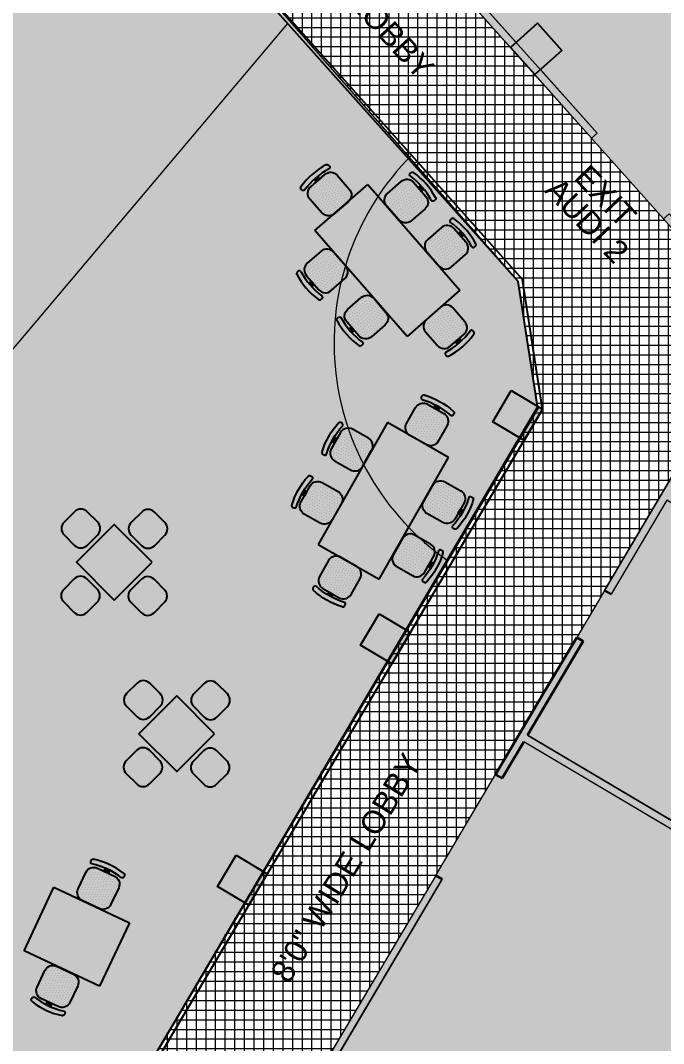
# Model space of a CAD drawing. Header units: inches. Extents: x -13956017 to 293115509, y -946740 to -305538.
# Drawn here: x 1207126 to 1207549, y -917119 to -916444 of the extents above; entities that cross this region are included whole.
import ezdxf

# ---------------------------------------------------------------- set-up
doc = ezdxf.new("R2010")
doc.units = ezdxf.units.IN
doc.header["$LTSCALE"] = 6
doc.linetypes.add('DASHED', pattern=[0.75, 0.5, -0.25])
for name, color, linetype in [('BND', 1, 'Continuous'), ('FURINTURE', 7, 'Continuous'), ('NOI THAT', 42, 'Continuous'), ('TW', 5, 'Continuous'), ('WAL', 7, 'Continuous')]:
    doc.layers.add(name, color=color, linetype=linetype)
for name, color, linetype, lineweight in [('column', 240, 'Continuous', 25), ('floor hatch', 135, 'Continuous', 13), ('Hatch', 251, 'Continuous', 0), ('W', 250, 'Continuous', 5), ('wall', 7, 'Continuous', 30)]:
    doc.layers.add(name, color=color, linetype=linetype, lineweight=lineweight)
doc.styles.add('ARI', font='arial.ttf')

# ---------------------------------------------------------------- blocks, each defined once
blk = doc.blocks.new('*X396')
at = {"color": 0, "linetype": 'Continuous'}
for p, q in [((216.25, 391.25), (216.25, 391.25)), ((216.5625, 391.25), (216.5625, 391.25)), ((216.875, 391.25), (216.875, 391.25)), ((217.1875, 391.25), (217.1875, 391.25)), ((217.5, 391.25), (217.5, 391.25)), ((217.8125, 391.25), (217.8125, 391.25)), ((218.125, 391.25), (218.125, 391.25)), ((215.15625, 390.3125), (215.15625, 390.3125)), ((215.3125, 390.625), (215.3125, 390.625)), ((215.3125, 390), (215.3125, 390)), ((215.46875, 390.9375), (215.46875, 390.9375)), ((215.46875, 390.3125), (215.46875, 390.3125)), ((215.625, 390.625), (215.625, 390.625)), ((215.625, 390), (215.625, 390)), ((215.78125, 390.9375), (215.78125, 390.9375)), ((215.78125, 390.3125), (215.78125, 390.3125)), ((215.9375, 390.625), (215.9375, 390.625)), ((215.9375, 390), (215.9375, 390)), ((216.09375, 390.9375), (216.09375, 390.9375)), ((216.09375, 390.3125), (216.09375, 390.3125)), ((216.25, 390.625), (216.25, 390.625)), ((216.25, 390), (216.25, 390)), ((216.40625, 390.9375), (216.40625, 390.9375)), ((216.40625, 390.3125), (216.40625, 390.3125)), ((216.5625, 390.625), (216.5625, 390.625)), ((216.5625, 390), (216.5625, 390)), ((216.71875, 390.9375), (216.71875, 390.9375)), ((216.71875, 390.3125), (216.71875, 390.3125)), ((216.875, 390.625), (216.875, 390.625)), ((216.875, 390), (216.875, 390)), ((217.03125, 390.9375), (217.03125, 390.9375)), ((217.03125, 390.3125), (217.03125, 390.3125)), ((217.1875, 390.625), (217.1875, 390.625)), ((217.1875, 390), (217.1875, 390)), ((217.34375, 390.9375), (217.34375, 390.9375)), ((217.34375, 390.3125), (217.34375, 390.3125)), ((217.5, 390.625), (217.5, 390.625)), ((217.5, 390), (217.5, 390)), ((217.65625, 390.9375), (217.65625, 390.9375)), ((217.65625, 390.3125), (217.65625, 390.3125)), ((217.8125, 390.625), (217.8125, 390.625)), ((217.8125, 390), (217.8125, 390)), ((217.96875, 390.9375), (217.96875, 390.9375)), ((217.96875, 390.3125), (217.96875, 390.3125)), ((218.125, 390.625), (218.125, 390.625)), ((218.125, 390), (218.125, 390)), ((218.28125, 390.9375), (218.28125, 390.9375)), ((218.28125, 390.3125), (218.28125, 390.3125)), ((218.4375, 390.625), (218.4375, 390.625)), ((218.4375, 390), (218.4375, 390)), ((218.59375, 390.9375), (218.59375, 390.9375)), ((218.59375, 390.3125), (218.59375, 390.3125)), ((218.75, 390.625), (218.75, 390.625)), ((218.75, 390), (218.75, 390)), ((218.90625, 390.3125), (218.90625, 390.3125)), ((219.0625, 390.625), (219.0625, 390.625)), ((219.0625, 390), (219.0625, 390)), ((215.15625, 389.6875), (215.15625, 389.6875)), ((215.15625, 389.0625), (215.15625, 389.0625)), ((215.3125, 389.375), (215.3125, 389.375)), ((215.46875, 389.6875), (215.46875, 389.6875)), ((215.46875, 389.0625), (215.46875, 389.0625)), ((215.625, 389.375), (215.625, 389.375)), ((215.78125, 389.6875), (215.78125, 389.6875)), ((215.78125, 389.0625), (215.78125, 389.0625)), ((215.9375, 389.375), (215.9375, 389.375)), ((216.09375, 389.6875), (216.09375, 389.6875)), ((216.09375, 389.0625), (216.09375, 389.0625)), ((216.25, 389.375), (216.25, 389.375)), ((216.40625, 389.6875), (216.40625, 389.6875)), ((216.40625, 389.0625), (216.40625, 389.0625)), ((216.5625, 389.375), (216.5625, 389.375)), ((216.71875, 389.6875), (216.71875, 389.6875)), ((216.71875, 389.0625), (216.71875, 389.0625)), ((216.875, 389.375), (216.875, 389.375)), ((217.03125, 389.6875), (217.03125, 389.6875)), ((217.03125, 389.0625), (217.03125, 389.0625)), ((217.1875, 389.375), (217.1875, 389.375)), ((217.34375, 389.6875), (217.34375, 389.6875)), ((217.34375, 389.0625), (217.34375, 389.0625)), ((217.5, 389.375), (217.5, 389.375)), ((217.65625, 389.6875), (217.65625, 389.6875)), ((217.65625, 389.0625), (217.65625, 389.0625)), ((217.8125, 389.375), (217.8125, 389.375)), ((217.96875, 389.6875), (217.96875, 389.6875)), ((217.96875, 389.0625), (217.96875, 389.0625)), ((218.125, 389.375), (218.125, 389.375)), ((218.28125, 389.6875), (218.28125, 389.6875)), ((218.28125, 389.0625), (218.28125, 389.0625)), ((218.4375, 389.375), (218.4375, 389.375)), ((218.59375, 389.6875), (218.59375, 389.6875)), ((218.59375, 389.0625), (218.59375, 389.0625)), ((218.75, 389.375), (218.75, 389.375)), ((218.90625, 389.6875), (218.90625, 389.6875)), ((218.90625, 389.0625), (218.90625, 389.0625)), ((219.0625, 389.375), (219.0625, 389.375)), ((215.15625, 388.4375), (215.15625, 388.4375)), ((215.15625, 387.8125), (215.15625, 387.8125)), ((215.3125, 388.75), (215.3125, 388.75)), ((215.3125, 388.125), (215.3125, 388.125)), ((215.46875, 388.4375), (215.46875, 388.4375)), ((215.46875, 387.8125), (215.46875, 387.8125)), ((215.625, 388.75), (215.625, 388.75)), ((215.625, 388.125), (215.625, 388.125)), ((215.78125, 388.4375), (215.78125, 388.4375)), ((215.78125, 387.8125), (215.78125, 387.8125)), ((215.9375, 388.75), (215.9375, 388.75)), ((215.9375, 388.125), (215.9375, 388.125)), ((216.09375, 388.4375), (216.09375, 388.4375)), ((216.09375, 387.8125), (216.09375, 387.8125)), ((216.25, 388.75), (216.25, 388.75)), ((216.25, 388.125), (216.25, 388.125)), ((216.40625, 388.4375), (216.40625, 388.4375)), ((216.40625, 387.8125), (216.40625, 387.8125)), ((216.5625, 388.75), (216.5625, 388.75)), ((216.5625, 388.125), (216.5625, 388.125)), ((216.71875, 388.4375), (216.71875, 388.4375)), ((216.71875, 387.8125), (216.71875, 387.8125)), ((216.875, 388.75), (216.875, 388.75)), ((216.875, 388.125), (216.875, 388.125)), ((217.03125, 388.4375), (217.03125, 388.4375)), ((217.03125, 387.8125), (217.03125, 387.8125)), ((217.1875, 388.75), (217.1875, 388.75)), ((217.1875, 388.125), (217.1875, 388.125)), ((217.34375, 388.4375), (217.34375, 388.4375)), ((217.34375, 387.8125), (217.34375, 387.8125)), ((217.5, 388.75), (217.5, 388.75)), ((217.5, 388.125), (217.5, 388.125)), ((217.65625, 388.4375), (217.65625, 388.4375)), ((217.65625, 387.8125), (217.65625, 387.8125)), ((217.8125, 388.75), (217.8125, 388.75)), ((217.8125, 388.125), (217.8125, 388.125)), ((217.96875, 388.4375), (217.96875, 388.4375)), ((217.96875, 387.8125), (217.96875, 387.8125)), ((218.125, 388.75), (218.125, 388.75)), ((218.125, 388.125), (218.125, 388.125)), ((218.28125, 388.4375), (218.28125, 388.4375)), ((218.28125, 387.8125), (218.28125, 387.8125)), ((218.4375, 388.75), (218.4375, 388.75)), ((218.4375, 388.125), (218.4375, 388.125)), ((218.59375, 388.4375), (218.59375, 388.4375)), ((218.59375, 387.8125), (218.59375, 387.8125)), ((218.75, 388.75), (218.75, 388.75)), ((218.75, 388.125), (218.75, 388.125)), ((218.90625, 388.4375), (218.90625, 388.4375)), ((218.90625, 387.8125), (218.90625, 387.8125)), ((219.0625, 388.75), (219.0625, 388.75)), ((219.0625, 388.125), (219.0625, 388.125)), ((215.625, 387.5), (215.625, 387.5)), ((215.78125, 387.1875), (215.78125, 387.1875)), ((215.9375, 387.5), (215.9375, 387.5)), ((216.09375, 387.1875), (216.09375, 387.1875)), ((216.25, 387.5), (216.25, 387.5)), ((216.40625, 387.1875), (216.40625, 387.1875)), ((216.5625, 387.5), (216.5625, 387.5)), ((216.71875, 387.1875), (216.71875, 387.1875)), ((216.875, 387.5), (216.875, 387.5)), ((217.03125, 387.1875), (217.03125, 387.1875)), ((217.1875, 387.5), (217.1875, 387.5)), ((217.34375, 387.1875), (217.34375, 387.1875)), ((217.5, 387.5), (217.5, 387.5)), ((217.65625, 387.1875), (217.65625, 387.1875)), ((217.8125, 387.5), (217.8125, 387.5)), ((217.96875, 387.1875), (217.96875, 387.1875)), ((218.125, 387.5), (218.125, 387.5)), ((218.28125, 387.1875), (218.28125, 387.1875)), ((218.4375, 387.5), (218.4375, 387.5)), ((218.75, 387.5), (218.75, 387.5))]:
    blk.add_line(p, q, dxfattribs=at)
blk = doc.blocks.new('RYRY43')
at = {"layer": 'NOI THAT', "color": 0}
for p, q in [((748599.02, -852473.63), (748599.02, -852473.65)), ((748608.53, -852477.88), (748608.53, -852475.78)), ((748611.67, -852476.04), (748608.62, -852476.04)), ((748611.67, -852476.19), (748608.62, -852476.19)), ((748611.67, -852476.62), (748608.62, -852476.62)), ((748611.67, -852477.06), (748608.62, -852477.06)), ((748611.67, -852477.5), (748608.62, -852477.5)), ((748611.67, -852475.78), (748611.67, -852477.88)), ((748620.74, -852473.6), (748620.74, -852473.63)), ((748639.52, -852473.6), (748639.52, -852473.63)), ((748648.6, -852475.78), (748648.6, -852477.88)), ((748648.6, -852476.04), (748651.65, -852476.04)), ((748648.6, -852476.19), (748651.65, -852476.19)), ((748648.6, -852476.62), (748651.65, -852476.62)), ((748648.6, -852477.06), (748651.65, -852477.06)), ((748648.6, -852477.5), (748651.65, -852477.5)), ((748651.74, -852477.88), (748651.74, -852475.78)), ((748661.25, -852473.63), (748661.25, -852473.65)), ((748611.67, -852477.88), (748608.53, -852477.88)), ((748648.6, -852477.88), (748651.74, -852477.88)), ((748585.06, -852547.91), (748585.06, -852501.57)), ((748585.06, -852501.57), (748677.49, -852501.57)), ((748677.49, -852501.57), (748677.49, -852547.91)), ((748557.16, -852513.95), (748557.19, -852513.95)), ((748705.38, -852513.95), (748705.36, -852513.95)), ((748559.35, -852523.02), (748561.44, -852523.02)), ((748559.61, -852523.02), (748559.61, -852526.07)), ((748559.75, -852523.02), (748559.75, -852526.07)), ((748560.19, -852523.02), (748560.19, -852526.07)), ((748560.62, -852523.02), (748560.62, -852526.07)), ((748561.06, -852523.02), (748561.06, -852526.07)), ((748561.44, -852523.02), (748561.44, -852526.16)), ((748703.2, -852523.02), (748701.11, -852523.02)), ((748701.11, -852523.02), (748701.11, -852526.16)), ((748701.49, -852523.02), (748701.49, -852526.07)), ((748701.92, -852523.02), (748701.92, -852526.07)), ((748702.36, -852523.02), (748702.36, -852526.07)), ((748702.8, -852523.02), (748702.8, -852526.07)), ((748702.94, -852523.02), (748702.94, -852526.07)), ((748561.44, -852526.16), (748559.35, -852526.16)), ((748701.11, -852526.16), (748703.2, -852526.16)), ((748557.2, -852535.67), (748557.21, -852535.67)), ((748705.35, -852535.67), (748705.34, -852535.67)), ((748677.49, -852547.91), (748585.06, -852547.91)), ((748608.53, -852571.6), (748608.53, -852573.69)), ((748611.67, -852571.6), (748608.53, -852571.6)), ((748611.67, -852571.98), (748608.62, -852571.98)), ((748611.67, -852573.69), (748611.67, -852571.6)), ((748648.6, -852573.69), (748648.6, -852571.6)), ((748648.6, -852571.6), (748651.74, -852571.6)), ((748648.6, -852571.98), (748651.65, -852571.98)), ((748651.74, -852571.6), (748651.74, -852573.69)), ((748599.02, -852575.84), (748599.02, -852575.83)), ((748611.67, -852572.41), (748608.62, -852572.41)), ((748611.67, -852572.85), (748608.62, -852572.85)), ((748611.67, -852573.29), (748608.62, -852573.29)), ((748611.67, -852573.43), (748608.62, -852573.43)), ((748620.74, -852575.87), (748620.74, -852575.85)), ((748639.52, -852575.87), (748639.52, -852575.85)), ((748648.6, -852572.41), (748651.65, -852572.41)), ((748648.6, -852572.85), (748651.65, -852572.85)), ((748648.6, -852573.29), (748651.65, -852573.29)), ((748648.6, -852573.43), (748651.65, -852573.43)), ((748661.25, -852575.84), (748661.25, -852575.83))]:
    blk.add_line(p, q, dxfattribs=at)
for points in [[(748599.15, -852476.91, -0.414214), (748597.99, -852475.75), (748597.99, -852474.79, -0.414214), (748599.15, -852473.63)], [(748620.74, -852473.63), (748620.76, -852473.63, -0.414214), (748621.91, -852474.79), (748621.91, -852475.75, -0.414214), (748620.76, -852476.91)], [(748620.76, -852476.91), (748620.74, -852476.91, -0.414214)], [(748639.52, -852473.63), (748639.51, -852473.63, 0.414214), (748638.35, -852474.79), (748638.35, -852475.75, 0.414214), (748639.51, -852476.91)], [(748639.51, -852476.91), (748639.52, -852476.91, 0.414214)], [(748661.12, -852476.91, 0.414214), (748662.27, -852475.75), (748662.27, -852474.79, 0.414214), (748661.12, -852473.63)], [(748557.19, -852513.95), (748557.19, -852513.94, -0.414214), (748558.35, -852512.78), (748559.31, -852512.78, -0.414214), (748560.47, -852513.94)], [(748560.47, -852513.94), (748560.47, -852513.95, -0.414214)], [(748705.36, -852513.95), (748705.36, -852513.94, 0.414214), (748704.2, -852512.78), (748703.24, -852512.78, 0.414214), (748702.08, -852513.94)], [(748702.08, -852513.94), (748702.08, -852513.95, 0.414214)], [(748560.47, -852535.54, -0.414214), (748559.31, -852536.7), (748558.35, -852536.7, -0.414214), (748557.19, -852535.54)], [(748702.08, -852535.54, 0.414214), (748703.24, -852536.7), (748704.2, -852536.7, 0.414214), (748705.36, -852535.54)], [(748599.15, -852572.57, 0.414214), (748597.99, -852573.73), (748597.99, -852574.69, 0.414214), (748599.15, -852575.85)], [(748620.76, -852572.57), (748620.74, -852572.57, 0.414214)], [(748620.74, -852575.85), (748620.76, -852575.85, 0.414214), (748621.91, -852574.69), (748621.91, -852573.73, 0.414214), (748620.76, -852572.57)], [(748639.52, -852575.85), (748639.51, -852575.85, -0.414214), (748638.35, -852574.69), (748638.35, -852573.73, -0.414214), (748639.51, -852572.57)], [(748639.51, -852572.57), (748639.52, -852572.57, -0.414214)], [(748661.12, -852572.57, -0.414214), (748662.27, -852573.73), (748662.27, -852574.69, -0.414214), (748661.12, -852575.85)]]:
    blk.add_lwpolyline(points, format="xyb", dxfattribs=at)
for points in [[(748616.12, -852501.5), (748603.79, -852501.5, -0.414214), (748597.99, -852495.7), (748597.99, -852483.68, -0.414214), (748603.79, -852477.89), (748616.12, -852477.89, -0.414214), (748621.91, -852483.68), (748621.91, -852495.7, -0.414214)], [(748644.15, -852501.5), (748656.48, -852501.5, 0.414214), (748662.27, -852495.7), (748662.27, -852483.68, 0.414214), (748656.48, -852477.89), (748644.15, -852477.89, 0.414214), (748638.35, -852483.68), (748638.35, -852495.7, 0.414214)], [(748585.06, -852518.57), (748585.06, -852530.9, -0.414214), (748579.27, -852536.7), (748567.25, -852536.7, -0.414214), (748561.45, -852530.9), (748561.45, -852518.57, -0.414214), (748567.25, -852512.78), (748579.27, -852512.78, -0.414214)], [(748677.49, -852518.57), (748677.49, -852530.9, 0.414214), (748683.28, -852536.7), (748695.3, -852536.7, 0.414214), (748701.09, -852530.9), (748701.09, -852518.57, 0.414214), (748695.3, -852512.78), (748683.28, -852512.78, 0.414214)], [(748616.12, -852547.98), (748603.79, -852547.98, 0.414214), (748597.99, -852553.77), (748597.99, -852565.79, 0.414214), (748603.79, -852571.58), (748616.12, -852571.58, 0.414214), (748621.91, -852565.79), (748621.91, -852553.77, 0.414214)], [(748644.15, -852547.98), (748656.48, -852547.98, -0.414214), (748662.27, -852553.77), (748662.27, -852565.79, -0.414214), (748656.48, -852571.58), (748644.15, -852571.58, -0.414214), (748638.35, -852565.79), (748638.35, -852553.77, -0.414214)]]:
    blk.add_lwpolyline(points, format="xyb", close=True, dxfattribs=at)
for centre, radius, start, end in [((748609.98, -852520.38), 48, 77.04245, 103.41445), ((748609.95, -852524.44), 48.75, 77.19932, 102.80068), ((748650.31, -852524.44), 48.75, 77.19932, 102.80068), ((748650.29, -852520.38), 48, 76.58555, 102.95755), ((748603.94, -852524.71), 48, 167.04245, 193.41445), ((748608.01, -852524.74), 48.75, 167.19932, 192.80068), ((748654.54, -852524.74), 48.75, 347.19932, 12.80068), ((748658.61, -852524.71), 48, 346.58555, 12.95755), ((748609.98, -852529.1), 48, 256.58555, 282.95755), ((748609.95, -852525.03), 48.75, 257.19932, 282.80068), ((748650.31, -852525.03), 48.75, 257.19932, 282.80068), ((748650.29, -852529.1), 48, 257.04245, 283.41445)]:
    blk.add_arc(centre, radius, start, end, dxfattribs=at)
at = {"layer": 'Hatch', "linetype": 'Continuous', "xscale": 5.792225724926378, "yscale": 5.792225724926378, "zscale": 5.792225724926378}
for p, rotation in [((746355.68, -851231.99), 270), ((750904.59, -853817.48), 90)]:
    blk.add_blockref('*X396', p, dxfattribs=dict(at, rotation=rotation))
at = {"layer": 'Hatch', "linetype": 'Continuous', "extrusion": (0, 0, -1), "xscale": 5.792225724926378, "yscale": 5.792225724926378, "zscale": -5.792225724926378}
for p, rotation in [((-750904.59, -851231.99), 270), ((-746355.68, -853817.48), 90)]:
    blk.add_blockref('*X396', p, dxfattribs=dict(at, rotation=rotation))
at = {"layer": 'Hatch', "linetype": 'Continuous', "xscale": 5.792225724926378, "yscale": 5.792225724926378, "zscale": 5.792225724926378}
blk.add_blockref('*X396', (747315.56, -854779.01), dxfattribs=at)
at = {"layer": 'Hatch', "linetype": 'Continuous', "extrusion": (0, 0, -1), "xscale": 5.792225724926378, "yscale": 5.792225724926378, "zscale": -5.792225724926378}
blk.add_blockref('*X396', (-749949.89, -854779.01), dxfattribs=at)
blk = doc.blocks.new('AP2103')
at = {"color": 0}
for points in [[(-227.7, 425, 0.414214), (-333.8, 425), (-422.1, 336.6, 0.414214), (-422.1, 230.5), (-333.8, 142.1, 0.414214), (-227.7, 142.1), (-139.3, 230.5, 0.414214), (-139.3, 336.6)], [(425, 227.7, 0.414214), (425, 333.8), (336.6, 422.1, 0.414214), (230.5, 422.1), (142.1, 333.8, 0.414214), (142.1, 227.7), (230.5, 139.3, 0.414214), (336.6, 139.3)], [(-425, -227.7, 0.414214), (-425, -333.8), (-336.6, -422.1, 0.414214), (-230.5, -422.1), (-142.1, -333.8, 0.414214), (-142.1, -227.7), (-230.5, -139.3, 0.414214), (-336.6, -139.3)], [(227.7, -425, 0.414214), (333.8, -425), (422.1, -336.6, 0.414214), (422.1, -230.5), (333.8, -142.1, 0.414214), (227.7, -142.1), (139.3, -230.5, 0.414214), (139.3, -336.6)]]:
    blk.add_lwpolyline(points, format="xyb", close=True, dxfattribs=at)
blk.add_lwpolyline([(-318.2, 0), (0, -318.2), (318.2, 0), (0, 318.2)], close=True, dxfattribs=at)
blk = doc.blocks.new('WERFGH')
at = {"layer": 'NOI THAT', "color": 0}
for p, q in [((655263.05, -508710.18), (655309.38, -508710.18)), ((655263.05, -508765.08), (655263.05, -508710.18)), ((655309.38, -508710.18), (655309.38, -508765.08)), ((655235.08, -508729.24), (655235.1, -508729.24)), ((655337.24, -508726.04), (655337.23, -508726.04)), ((655333, -508735.55), (655335.1, -508735.55)), ((655333, -508738.69), (655333, -508735.55)), ((655333.38, -508738.69), (655333.38, -508735.64)), ((655333.82, -508738.69), (655333.82, -508735.64)), ((655334.26, -508738.69), (655334.26, -508735.64)), ((655334.69, -508738.69), (655334.69, -508735.64)), ((655334.83, -508738.69), (655334.83, -508735.64)), ((655237.26, -508738.32), (655239.35, -508738.32)), ((655239.35, -508741.46), (655237.26, -508741.46)), ((655237.52, -508738.32), (655237.52, -508741.37)), ((655237.66, -508738.32), (655237.66, -508741.37)), ((655238.1, -508738.32), (655238.1, -508741.37)), ((655238.54, -508738.32), (655238.54, -508741.37)), ((655238.97, -508738.32), (655238.97, -508741.37)), ((655239.35, -508738.32), (655239.35, -508741.46)), ((655335.1, -508738.69), (655333, -508738.69)), ((655337.28, -508747.77), (655337.25, -508747.77)), ((655235.11, -508750.97), (655235.12, -508750.97)), ((655309.38, -508765.08), (655263.05, -508765.08))]:
    blk.add_line(p, q, dxfattribs=at)
for points in [[(655235.1, -508729.24), (655235.1, -508729.23, -0.414214), (655236.26, -508728.07), (655237.22, -508728.07, -0.414214), (655238.38, -508729.23)], [(655238.38, -508729.23), (655238.38, -508729.24, -0.414214)], [(655333.97, -508726.18, -0.414214), (655335.13, -508725.02), (655336.09, -508725.02, -0.414214), (655337.25, -508726.18)], [(655337.25, -508747.77), (655337.25, -508747.78, -0.414214), (655336.09, -508748.94), (655335.13, -508748.94, -0.414214), (655333.97, -508747.78)], [(655333.97, -508747.78), (655333.97, -508747.77, -0.414214)], [(655238.38, -508750.83, -0.414214), (655237.22, -508751.99), (655236.26, -508751.99, -0.414214), (655235.1, -508750.83)]]:
    blk.add_lwpolyline(points, format="xyb", dxfattribs=at)
for points in [[(655262.97, -508733.87), (655262.97, -508746.2, -0.414214), (655257.18, -508751.99), (655245.16, -508751.99, -0.414214), (655239.37, -508746.2), (655239.37, -508733.87, -0.414214), (655245.16, -508728.07), (655257.18, -508728.07, -0.414214)], [(655309.38, -508743.14), (655309.38, -508730.81, -0.414214), (655315.18, -508725.02), (655327.2, -508725.02, -0.414214), (655332.99, -508730.81), (655332.99, -508743.14, -0.414214), (655327.2, -508748.94), (655315.18, -508748.94, -0.414214)]]:
    blk.add_lwpolyline(points, format="xyb", close=True, dxfattribs=at)
for centre, radius, start, end in [((655281.85, -508740.01), 48, 167.04245, 193.41445), ((655285.92, -508740.03), 48.75, 167.19932, 192.80068), ((655286.44, -508736.98), 48.75, 347.19932, 12.80068), ((655290.5, -508737), 48, 347.04245, 13.41445)]:
    blk.add_arc(centre, radius, start, end, dxfattribs=at)
at = {"layer": 'Hatch', "linetype": 'Continuous', "extrusion": (0, 0, -1), "xscale": -5.792225724909464, "yscale": 5.792225724909464, "zscale": -5.792225724909464}
blk.add_blockref('*X396', (-653993.47, -510994.3), dxfattribs=at)
at = {"layer": 'Hatch', "linetype": 'Continuous', "xscale": 5.792225724909464, "yscale": 5.792225724909464, "zscale": 5.792225724909464, "rotation": 180}
blk.add_blockref('*X396', (656578.89, -506482.71), dxfattribs=at)

msp = doc.modelspace()

# ---------------------------------------------------------------- hatches: boundary and pattern name
at = {"layer": 'column', "ltscale": 10}
h = msp.add_hatch(color=256, dxfattribs=at)
h.dxf.hatch_style = 1
h.paths.add_polyline_path([(1207448.58, -916462.15), (1207466.49, -916446.17), (1207482.47, -916464.08), (1207464.56, -916480.06)])
h = msp.add_hatch(color=256, dxfattribs=at)
h.dxf.hatch_style = 1
h.paths.add_polyline_path([(1207449.13, -916688.31), (1207469.78, -916700.55), (1207457.55, -916721.19), (1207436.9, -916708.96)])
h = msp.add_hatch(color=256, dxfattribs=at)
h.dxf.hatch_style = 1
h.paths.add_polyline_path([(1207361.97, -916835.43), (1207382.62, -916847.66), (1207370.38, -916868.31), (1207349.73, -916856.08)])
h = msp.add_hatch(color=256, dxfattribs=at)
h.dxf.hatch_style = 1
h.paths.add_polyline_path([(1207267.67, -916994.59), (1207288.31, -917006.82), (1207276.08, -917027.47), (1207255.43, -917015.24)])
at = {"layer": 'floor hatch', "ltscale": 5}
h = msp.add_hatch(dxfattribs=at)
h.set_pattern_fill('NET', color=9, scale=2, angle=90)
h.set_pattern_definition([(90, (225125.152, -30674.727), (-6.35, 4e-16), []), (180, (225125.152, -30674.727), (-8e-16, -6.35), [])])
edge = h.paths.add_edge_path(flags=16)
edge.add_arc((1207069.18, -916180.34), 252.42, 212.86316, 311.61534)
edge.add_line((1207236.81, -916369.05), (1207453.63, -916616.49))
edge.add_line((1207453.63, -916616.49), (1207466.43, -916698.56))
edge.add_line((1207466.43, -916698.56), (1207078.29, -917355.42))
edge.add_line((1207078.29, -917355.42), (1206612.14, -917262.95))
edge.add_line((1206612.14, -917262.95), (1206437.57, -916752.72))
edge.add_line((1206437.57, -916752.72), (1206398.66, -916639))
edge.add_line((1206398.66, -916639), (1206438.47, -916517.35))
edge.add_line((1206438.47, -916517.35), (1206857.16, -916317.31))
h.paths.add_polyline_path([(1206508.36, -917265.45), (1206536.93, -917348.96), (1207127.75, -917466.16), (1207613.27, -916646.69), (1207385.32, -916391.28), (1207478.58, -916308.04), (1207255.52, -916058.11), (1207180.17, -916125.36), (1207189.49, -916135.81), (1207171.58, -916151.79), (1207155.6, -916133.88), (1207207.08, -916087.94), (1207007.45, -915864.25), (1206942.61, -915895.23), (1207112.5, -916085.59), (1206246.29, -916499.46)])
at = {"layer": 'W', "ltscale": 10}
h = msp.add_hatch(color=256, dxfattribs=at)
h.dxf.hatch_style = 1
h.paths.add_polyline_path([(1206533.13, -917353.3), (1206571.25, -917360.87), (1206572.23, -917355.96), (1206536.93, -917348.96), (1206508.36, -917265.45), (1206503.63, -917267.07), (1206512.68, -917293.52), (1206242.08, -917386.1), (1206243.7, -917390.83), (1206514.3, -917298.25)])
h.paths.add_polyline_path([(1207026.24, -917451.12), (1207027.21, -917446.22), (1206648.12, -917371.02), (1206647.15, -917375.92)])
h.paths.add_polyline_path([(1206220.99, -917398.6), (1206230.45, -917395.37), (1206284.83, -917554.32), (1206275.37, -917557.56)])
h.paths.add_polyline_path([(1206283.14, -917580.26), (1206292.6, -917577.03), (1206342.46, -917722.73), (1206332.99, -917725.97)])
h.paths.add_polyline_path([(1206360.23, -917731.45), (1206489.05, -917687.38), (1206492.29, -917696.84), (1206363.47, -917740.91)])
h.paths.add_polyline_path([(1207114.82, -917792.06), (1207119.92, -917783.46), (1207236.92, -917852.78), (1207231.82, -917861.38)])
h.paths.add_polyline_path([(1207256.1, -917847.87), (1207334.6, -917715.38), (1207343.21, -917720.48), (1207264.71, -917852.97)])
h.paths.add_polyline_path([(1207346.84, -917694.73), (1207431.99, -917551.02), (1207432.47, -917550.2), (1207441.07, -917555.29), (1207355.44, -917699.83)])
h.paths.add_polyline_path([(1207103.1, -917461.27), (1207127.75, -917466.16), (1207186.87, -917366.37), (1207191.17, -917368.92), (1207176.92, -917392.98), (1207422.98, -917538.76), (1207420.43, -917543.06), (1207174.37, -917397.28), (1207130.24, -917471.76), (1207102.13, -917466.18)])
h.paths.add_polyline_path([(1207226.31, -917299.8), (1207230.61, -917302.35), (1207403.58, -917010.42), (1207399.28, -917007.87)])
h.paths.add_polyline_path([(1207444.71, -917529.55), (1207526.77, -917391.04), (1207535.38, -917396.13), (1207453.31, -917534.65)])
h.paths.add_polyline_path([(1207539.01, -917370.39), (1207621.07, -917231.88), (1207629.68, -917236.97), (1207547.61, -917375.49)])
h.paths.add_polyline_path([(1207633.31, -917211.23), (1207715.37, -917072.71), (1207723.98, -917077.81), (1207641.91, -917216.32)])
h.paths.add_polyline_path([(1207438.72, -916941.3), (1207492.22, -916851), (1207496.53, -916853.55), (1207459.82, -916915.49), (1207705.88, -917061.28), (1207703.33, -917065.58), (1207457.28, -916919.79), (1207443.02, -916943.85)])
h.paths.add_polyline_path([(1207727.61, -917052.07), (1207802.54, -916925.6), (1207811.14, -916930.69), (1207736.21, -917057.16)])
h.paths.add_polyline_path([(1207510.57, -916820.03), (1207562.51, -916732.37), (1207566.81, -916734.91), (1207556.67, -916752.03), (1207802.73, -916897.81), (1207797.63, -916906.42), (1207551.58, -916760.63), (1207514.88, -916822.58)])
h.paths.add_polyline_path([(1207630.29, -916629.71), (1207829.49, -916451.92), (1207832.82, -916455.65), (1207633.62, -916633.44)])
h.paths.add_polyline_path([(1207599.73, -916631.51), (1207603.46, -916628.18), (1207553.21, -916571.88), (1207549.48, -916575.21)])
h.paths.add_polyline_path([(1207797.84, -916536.92), (1207802.94, -916528.31), (1207865.03, -916565.1), (1207859.93, -916573.7)])
h.paths.add_polyline_path([(1207843.26, -916446.33), (1207850.73, -916439.67), (1208001.78, -916608.93), (1207985.47, -916636.46), (1207976.87, -916631.36), (1207989.45, -916610.13)])
h.paths.add_polyline_path([(1207692.11, -916276.97), (1207699.58, -916270.31), (1207834.74, -916421.77), (1207827.28, -916428.43)])
h.paths.add_polyline_path([(1207540.96, -916107.61), (1207548.43, -916100.95), (1207683.59, -916252.41), (1207676.13, -916259.07), (1207616.21, -916191.92), (1207392.38, -916391.68), (1207452.31, -916458.82), (1207448.58, -916462.15), (1207385.32, -916391.28), (1207537.52, -916255.44), (1207489.58, -916201.72), (1207493.31, -916198.39), (1207540.94, -916251.76), (1207612.88, -916188.19)])
h.paths.add_polyline_path([(1207502.04, -916522.05), (1207505.77, -916518.72), (1207468.29, -916476.73), (1207464.56, -916480.06)])
h.paths.add_polyline_path([(1207413.67, -916116.67), (1207417.4, -916113.34), (1207466.01, -916167.81), (1207527.19, -916113.2), (1207530.52, -916116.94), (1207406.67, -916227.47), (1207403.34, -916223.74), (1207462.28, -916171.13)], flags=17)
h.paths.add_polyline_path([(1207399.14, -915948.7), (1207406.6, -915942.04), (1207532.44, -916083.05), (1207524.98, -916089.71), (1207465.06, -916022.56), (1207330.76, -916142.41), (1207327.43, -916138.68), (1207461.73, -916018.83)])
h.paths.add_polyline_path([(1207173.51, -916117.9), (1207207.08, -916087.94), (1207201.65, -916081.85), (1207209.11, -916075.19), (1207214.54, -916081.28), (1207372.71, -915940.11), (1207379.37, -915947.58), (1207318.19, -916002.18), (1207366.13, -916055.89), (1207362.4, -916059.22), (1207314.46, -916005.51), (1207180.17, -916125.36)])
h.paths.add_polyline_path([(1207109.26, -915840.16), (1207206.25, -915753.6), (1207212.9, -915761.06), (1207115.91, -915847.62)])
h.paths.add_polyline_path([(1206750.16, -915787.7), (1206780.67, -915773.12), (1206822.06, -915859.74), (1206757.09, -915890.78), (1206759.25, -915895.29), (1206824.22, -915864.25), (1206858.27, -915935.53), (1206862.78, -915933.37), (1206785.18, -915770.96), (1206882.63, -915724.4), (1206949.2, -915798.99), (1206859.05, -915842.06), (1206861.21, -915846.57), (1206952.67, -915802.87), (1207014.6, -915872.26), (1207018.33, -915868.94), (1206887.33, -915722.16), (1206954.08, -915690.27), (1206949.77, -915681.24), (1206745.85, -915778.67)])
h.paths.add_polyline_path([(1206524.58, -915895.47), (1206576.75, -915870.55), (1206618.14, -915957.17), (1206553.17, -915988.21), (1206555.33, -915992.72), (1206620.3, -915961.68), (1206654.35, -916032.96), (1206658.86, -916030.8), (1206624.81, -915959.52), (1206689.77, -915928.48), (1206687.62, -915923.97), (1206622.65, -915955.01), (1206581.26, -915868.39), (1206678.71, -915821.83), (1206756.31, -915984.24), (1206760.82, -915982.09), (1206683.22, -915819.68), (1206728.5, -915798.04), (1206724.19, -915789.02), (1206520.27, -915886.45)])
h.paths.add_polyline_path([(1206299.01, -916003.25), (1206372.83, -915967.98), (1206553.9, -916346.94), (1206480.07, -916382.22), (1206482.23, -916386.73), (1206560.57, -916349.3), (1206420.89, -916056.95), (1206485.85, -916025.91), (1206483.7, -916021.4), (1206418.73, -916052.44), (1206377.69, -915966.53), (1206377.35, -915965.82), (1206474.79, -915919.26), (1206552.39, -916081.68), (1206556.9, -916079.52), (1206479.3, -915917.11), (1206502.93, -915905.82), (1206498.62, -915896.8), (1206294.7, -915994.23)])
h.paths.add_polyline_path([(1206244.66, -916494.69), (1206333.48, -916452.25), (1206335.64, -916456.77), (1206246.29, -916499.46)])
h.paths.add_polyline_path([(1206404.75, -916423.74), (1206460.57, -916397.07), (1206458.42, -916392.56), (1206402.6, -916419.23)])
h.paths.add_polyline_path([(1206069.12, -916102), (1206273.04, -916004.57), (1206277.35, -916013.6), (1206073.43, -916111.03)])
h.paths.add_polyline_path([(1205840.03, -916211.46), (1206047.47, -916112.35), (1206051.78, -916121.37), (1205844.34, -916220.49)])
h.paths.add_polyline_path([(1205942.09, -916583.42), (1205951.55, -916580.18), (1205835.28, -916240.33), (1205828.72, -916243.46), (1205818.37, -916221.81)])
h.paths.add_polyline_path([(1205969.33, -916588.89), (1206080.03, -916551.02), (1206083.26, -916560.48), (1205972.56, -916598.36)])
h.paths.add_polyline_path([(1206038.09, -916864.02), (1206047.55, -916860.79), (1205959.32, -916602.89), (1205949.86, -916606.12)])
h.paths.add_polyline_path([(1206064.04, -916865.72), (1206334.64, -916773.14), (1206343.69, -916799.59), (1206348.42, -916797.97), (1206328.99, -916741.17), (1206319.53, -916744.41), (1206326.67, -916765.29), (1206060.8, -916856.26)])
h.paths.add_polyline_path([(1206093.45, -917025.82), (1206102.91, -917022.58), (1206055.32, -916883.49), (1206045.86, -916886.73)])
h.paths.add_polyline_path([(1206153.33, -917200.86), (1206162.8, -917197.62), (1206110.68, -917045.29), (1206101.22, -917048.52)])
h.paths.add_polyline_path([(1206213.22, -917375.89), (1206222.68, -917372.66), (1206170.56, -917220.33), (1206161.1, -917223.56)])
h.paths.add_polyline_path([(1207223.35, -915751.73), (1207230.81, -915745.08), (1207390.62, -915924.13), (1207383.16, -915930.79)])
h.paths.add_polyline_path([(1207106.85, -915606.19), (1207214.83, -915727.17), (1207207.37, -915733.83), (1207114.1, -915629.32), (1207117.2, -915627.84)])
h.paths.add_polyline_path([(1206971.42, -915670.9), (1207085.2, -915616.53), (1207089.51, -915625.56), (1206975.73, -915679.92)])
at = {"layer": 'WAL', "lineweight": 9, "ltscale": 100, "true_color": 0xb3beaa}
h = msp.add_hatch(color=253, dxfattribs=at)
h.dxf.hatch_style = 1
h.paths.add_polyline_path([(1207392.38, -916391.68), (1207616.21, -916191.92), (1207676.13, -916259.07), (1207665.69, -916268.39), (1207681.67, -916286.29), (1207692.11, -916276.97), (1207827.28, -916428.43), (1207816.84, -916437.75), (1207829.49, -916451.92), (1207630.29, -916629.71), (1207617.64, -916615.53), (1207603.46, -916628.18), (1207553.21, -916571.88), (1207549.48, -916575.21), (1207502.04, -916522.05), (1207505.77, -916518.72), (1207468.29, -916476.73), (1207482.47, -916464.08), (1207466.49, -916446.17), (1207452.31, -916458.82)])
at = {"layer": 'WAL', "lineweight": 9, "ltscale": 100, "true_color": 0xc6e1cc}
h = msp.add_hatch(color=254, dxfattribs=at)
h.dxf.hatch_style = 1
h.paths.add_polyline_path([(1206853.96, -916623.11), (1206997.96, -916623.11), (1207099.79, -916724.94), (1207099.79, -916868.94), (1206997.96, -916970.76), (1206853.96, -916970.76), (1206752.14, -916868.94), (1206752.14, -916724.94)], flags=16)
edge = h.paths.add_edge_path()
edge.add_arc((1207069.18, -916180.34), 252.42, 212.86316, 311.61534)
edge.add_line((1207236.81, -916369.05), (1207453.63, -916616.49))
edge.add_line((1207453.63, -916616.49), (1207466.43, -916698.56))
edge.add_line((1207466.43, -916698.56), (1207078.29, -917355.42))
edge.add_line((1207078.29, -917355.42), (1206612.14, -917262.95))
edge.add_line((1206612.14, -917262.95), (1206437.57, -916752.72))
edge.add_line((1206437.57, -916752.72), (1206398.66, -916639))
edge.add_line((1206398.66, -916639), (1206438.47, -916517.35))
edge.add_line((1206438.47, -916517.35), (1206857.16, -916317.31))
at = {"layer": 'WAL', "lineweight": 9, "true_color": 0x5797dc}
h = msp.add_hatch(color=153, dxfattribs=at)
h.dxf.hatch_style = 1
h.paths.add_polyline_path([(1207459.82, -916915.49), (1207496.53, -916853.55), (1207492.22, -916851), (1207510.57, -916820.03), (1207514.88, -916822.58), (1207551.58, -916760.63), (1207797.63, -916906.42), (1207790.49, -916918.46), (1207802.54, -916925.6), (1207727.61, -917052.07), (1207715.56, -917044.93), (1207705.88, -917061.28)])
at = {"layer": 'WAL', "lineweight": 9, "ltscale": 100, "true_color": 0x94c4cc}
h = msp.add_hatch(color=9, dxfattribs=at)
h.dxf.hatch_style = 1
h.paths.add_polyline_path([(1207176.92, -917392.98), (1207191.17, -917368.92), (1207186.87, -917366.37), (1207226.31, -917299.8), (1207230.61, -917302.35), (1207403.58, -917010.42), (1207399.28, -917007.87), (1207438.72, -916941.3), (1207443.02, -916943.85), (1207457.28, -916919.79), (1207715.37, -917072.71), (1207633.31, -917211.23), (1207621.26, -917204.09), (1207609.03, -917224.74), (1207621.07, -917231.88), (1207539.01, -917370.39), (1207526.96, -917363.25), (1207514.73, -917383.9), (1207526.77, -917391.04), (1207444.71, -917529.55), (1207432.66, -917522.41), (1207422.98, -917538.76)])

# ---------------------------------------------------------------- linework, layer by layer
at = {"layer": 'BND', "linetype": 'DASHED', "ltscale": 5}
msp.add_arc((1206772.33, -917753.49, 3969.12), 699.27, 54.15918, 108.54113, dxfattribs=at)
at = {"layer": 'column', "ltscale": 10, "elevation": 3969.12}
for points in [[(1207448.58, -916462.15), (1207466.49, -916446.17), (1207482.47, -916464.08), (1207464.56, -916480.06), (1207448.58, -916462.15)], [(1207449.13, -916688.31), (1207469.78, -916700.55), (1207457.55, -916721.19), (1207436.9, -916708.96), (1207449.13, -916688.31)], [(1207361.97, -916835.43), (1207382.62, -916847.66), (1207370.38, -916868.31), (1207349.73, -916856.08), (1207361.97, -916835.43)], [(1207267.67, -916994.59), (1207288.31, -917006.82), (1207276.08, -917027.47), (1207255.43, -917015.24), (1207267.67, -916994.59)]]:
    msp.add_lwpolyline(points, dxfattribs=at)
at = {"layer": 'TW', "ltscale": 10}
for p, q in [((1207234.82, -916366.81, 3969.12), (1207456.46, -916615.16, 3969.12)), ((1207275.86, -916417.3, 3969.12), (1207453.63, -916616.49, 3969.12)), ((1207466.65, -916699.94, 3969.12), (1207453.63, -916616.49, 3969.12)), ((1207469.78, -916700.55, 3969.12), (1207456.46, -916615.16, 3969.12)), ((1207466.65, -916699.94, 3969.12), (1207078.29, -917355.42, 3969.12)), ((1207469.78, -916700.55, 3969.12), (1207079.79, -917358.78, 3969.12)), ((1207276.08, -917027.47, 3969.12), (1207277.61, -917024.89, 3969.12))]:
    msp.add_line(p, q, dxfattribs=at)
at = {"layer": 'W', "ltscale": 10}
for p, q in [((1207385.32, -916391.28, 3969.12), (1207502.04, -916522.05, 3969.12)), ((1207392.38, -916391.68, 3969.12), (1207505.77, -916518.72, 3969.12)), ((1206609.86, -917265.56, 3969.12), (1207301.79, -916446.35, 3969.12)), ((1207502.04, -916522.05, 3969.12), (1207505.77, -916518.72, 3969.12)), ((1207502.04, -916522.05, 3969.12), (1207549.48, -916575.21, 3969.12)), ((1207562.51, -916732.37, 3969.12), (1207510.57, -916820.03, 3969.12)), ((1207551.58, -916760.63, 3969.12), (1207514.88, -916822.58, 3969.12)), ((1207510.57, -916820.03, 3969.12), (1207492.22, -916851, 3969.12)), ((1207717.92, -917068.41, 3969.12), (1207459.82, -916915.49, 3969.12)), ((1207715.37, -917072.71, 3969.12), (1207457.28, -916919.79, 3969.12)), ((1207399.28, -917007.87, 3969.12), (1207438.72, -916941.3, 3969.12)), ((1207399.28, -917007.87, 3969.12), (1207226.31, -917299.8, 3969.12)), ((1207403.58, -917010.42, 3969.12), (1207230.61, -917302.35, 3969.12))]:
    msp.add_line(p, q, dxfattribs=at)
at = {"layer": 'W', "lineweight": 30, "ltscale": 10}
for p, q in [((1207514.88, -916822.58, 3969.12), (1207510.57, -916820.03, 3969.12)), ((1207492.22, -916851, 3969.12), (1207469.77, -916888.89, 3969.12)), ((1207496.53, -916853.55, 3969.12), (1207492.22, -916851, 3969.12)), ((1207496.53, -916853.55, 3969.12), (1207459.82, -916915.49, 3969.12)), ((1207469.77, -916888.89, 3969.12), (1207438.72, -916941.3, 3969.12)), ((1207457.28, -916919.79, 3969.12), (1207443.02, -916943.85, 3969.12)), ((1207443.02, -916943.85, 3969.12), (1207438.72, -916941.3, 3969.12)), ((1207403.58, -917010.42, 3969.12), (1207399.28, -917007.87, 3969.12))]:
    msp.add_line(p, q, dxfattribs=at)
at = {"layer": 'W', "ltscale": 10, "elevation": 3969.12}
for points in [[(1207540.96, -916107.61), (1207548.43, -916100.95), (1207683.59, -916252.41), (1207676.13, -916259.07), (1207616.21, -916191.92), (1207392.38, -916391.68), (1207452.31, -916458.82), (1207448.58, -916462.15), (1207385.32, -916391.28), (1207537.52, -916255.44), (1207489.58, -916201.72), (1207493.31, -916198.39), (1207540.94, -916251.76), (1207612.88, -916188.19)], [(1207502.04, -916522.05), (1207505.77, -916518.72), (1207468.29, -916476.73), (1207464.56, -916480.06)], [(1207599.73, -916631.51), (1207603.46, -916628.18), (1207553.21, -916571.88), (1207549.48, -916575.21)], [(1207510.57, -916820.03), (1207562.51, -916732.37), (1207566.81, -916734.91), (1207556.67, -916752.03), (1207802.73, -916897.81), (1207797.63, -916906.42), (1207551.58, -916760.63), (1207514.88, -916822.58)], [(1207438.72, -916941.3), (1207492.22, -916851), (1207496.53, -916853.55), (1207459.82, -916915.49), (1207705.88, -917061.28), (1207703.33, -917065.58), (1207457.28, -916919.79), (1207443.02, -916943.85)], [(1207226.31, -917299.8), (1207230.61, -917302.35), (1207403.58, -917010.42), (1207399.28, -917007.87)]]:
    msp.add_lwpolyline(points, close=True, dxfattribs=at)
at = {"layer": 'W', "color": 1, "ltscale": 10, "elevation": 3969.12}
msp.add_lwpolyline([(1206857.16, -916317.31, 0.459696), (1207236.81, -916369.05), (1207453.63, -916616.49), (1207466.43, -916698.56), (1207078.29, -917355.42), (1206612.14, -917262.95), (1206437.57, -916752.72), (1206398.66, -916639), (1206438.47, -916517.35)], format="xyb", close=True, dxfattribs=at)
at = {"layer": 'W', "ltscale": 10}
msp.add_arc((1207507.3, -916656.76, 3969.12), 175.02, 135.09877, 235.10582, dxfattribs=at)

# ---------------------------------------------------------------- block references
at = {"layer": 'FURINTURE', "color": 0, "rotation": 64.84085200488742}
msp.add_blockref('WERFGH', (468104.31, -1293886.11), dxfattribs=at)
at = {"layer": 'NOI THAT', "color": 0, "xscale": 0.07844915636904137, "yscale": 0.07844915636904137, "zscale": 0.07844915636904137, "rotation": 180}
for p in [(1207187.43, -916801.47, -3969.12), (1207228.62, -916914.48, -3969.12)]:
    msp.add_blockref('AP2103', p, dxfattribs=at)
at = {"layer": 'WAL', "lineweight": 30, "rotation": 311.090957423951}
msp.add_blockref('RYRY43', (1357844.72, 207943.52), dxfattribs=at)
at = {"layer": 'WAL', "lineweight": 30, "xscale": -1, "rotation": 240.3747216385209}
msp.add_blockref('RYRY43', (1578377.41, -1988953.61), dxfattribs=at)

# ---------------------------------------------------------------- texts
at = {"layer": 'wall', "lineweight": 25, "style": 'ARI'}
for s, rotation, p in [('8\'0" WIDE LOBBY', 312.3027, (1207273.31, -916358.18, -3969.12)), ('EXIT', 313.8217, (1207489.67, -916548.55, 0)), ('AUDI 2', 313.8217, (1207470.31, -916556.96, 0)), ('8\'0" WIDE LOBBY', 58.89828, (1207302.5, -917079.93))]:
    msp.add_text(s, height=15, rotation=rotation, dxfattribs=at).set_placement(p)

doc.saveas('drawing.dxf')
